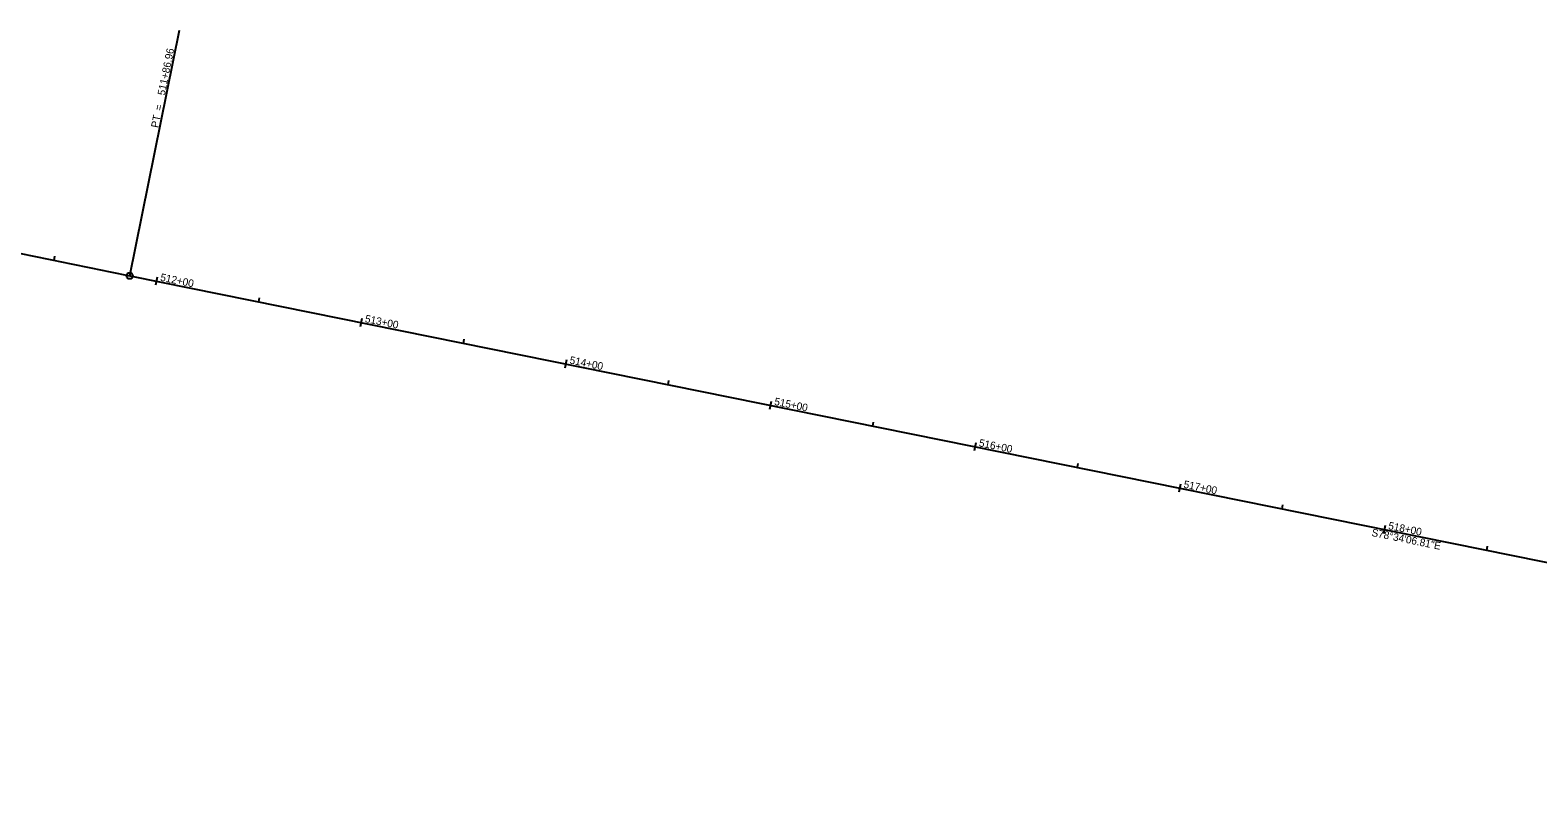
# Model space of a CAD drawing. Extents: x 1158481 to 1164419, y 610248 to 611824.
# Drawn here: x 1159244 to 1159966, y 611035 to 611403 of the extents above; entities that cross this region are included whole.
import ezdxf

# ---------------------------------------------------------------- set-up
doc = ezdxf.new("R2010")
doc.units = 0
for name, color, linetype in [('D_Roadway_Centerline_Bearings', 7, 'Continuous'), ('D_Roadway_Centerline_Flags', 7, 'Continuous'), ('D_Roadway_Centerline_Text', 7, 'Continuous'), ('SHET_Named_Boundary', 7, 'Continuous')]:
    doc.layers.add(name, color=color, linetype=linetype)

msp = doc.modelspace()

# ---------------------------------------------------------------- linework, layer by layer
at = {"layer": 'D_Roadway_Centerline_Flags'}
for p, q in [((1159292.01, 611285.23), (1159315.8, 611402.85)), ((1159315.8, 611402.85), (1159315.8, 611402.85)), ((1159292.01, 611285.23), (1159292.01, 611285.23))]:
    msp.add_line(p, q, dxfattribs=at)
msp.add_circle((1159292.01, 611285.23), 1.5, dxfattribs=at)
at = {"layer": 'D_Roadway_Centerline_Text'}
for p, q in [((1159255.8, 611292.65), (1159256.21, 611294.62)), ((1159305.19, 611284.62), (1159304.4, 611280.7)), ((1159353.8, 611272.74), (1159354.2, 611274.71)), ((1159403.21, 611264.8), (1159402.41, 611260.88)), ((1159451.82, 611252.92), (1159452.21, 611254.89)), ((1159501.22, 611244.98), (1159500.43, 611241.06)), ((1159549.83, 611233.1), (1159550.23, 611235.07)), ((1159599.24, 611225.16), (1159598.45, 611221.24)), ((1159647.85, 611213.28), (1159648.25, 611215.25)), ((1159697.26, 611205.34), (1159696.46, 611201.42)), ((1159745.87, 611193.46), (1159746.26, 611195.43)), ((1159795.27, 611185.52), (1159794.48, 611181.6)), ((1159843.88, 611173.64), (1159844.28, 611175.61)), ((1159893.29, 611165.7), (1159892.5, 611161.78)), ((1159941.9, 611153.82), (1159942.3, 611155.79))]:
    msp.add_line(p, q, dxfattribs=at)
at = {"layer": 'SHET_Named_Boundary'}
msp.add_line((1159292.01, 611285.23), (1160527.85, 611035.34), dxfattribs=at)
msp.add_arc((1160778.48, 618636.45), 7500, 256.238085, 258.568558, dxfattribs=at)

# ---------------------------------------------------------------- texts
at = {"layer": 'D_Roadway_Centerline_Bearings'}
msp.add_text('S78°34\'06.81"E', height=3.6, rotation=348.56856, dxfattribs=at).set_placement((1159886.51, 611160.74))
at = {"layer": 'D_Roadway_Centerline_Flags'}
for s, p in [('511+86.96', (1159308.82, 611371.39)), (' = ', (1159307.08, 611362.78)), ('PT', (1159305.69, 611355.87))]:
    msp.add_text(s, height=3.6, rotation=78.56856, dxfattribs=at).set_placement(p)
at = {"layer": 'D_Roadway_Centerline_Text'}
for s, p in [('512+00', (1159306.44, 611282.93)), ('513+00', (1159404.46, 611263.11)), ('514+00', (1159502.47, 611243.29)), ('515+00', (1159600.49, 611223.47)), ('516+00', (1159698.5, 611203.65)), ('517+00', (1159796.52, 611183.83)), ('518+00', (1159894.54, 611164.01))]:
    msp.add_text(s, height=3.6, rotation=348.56856, dxfattribs=at).set_placement(p)

doc.saveas('drawing.dxf')
